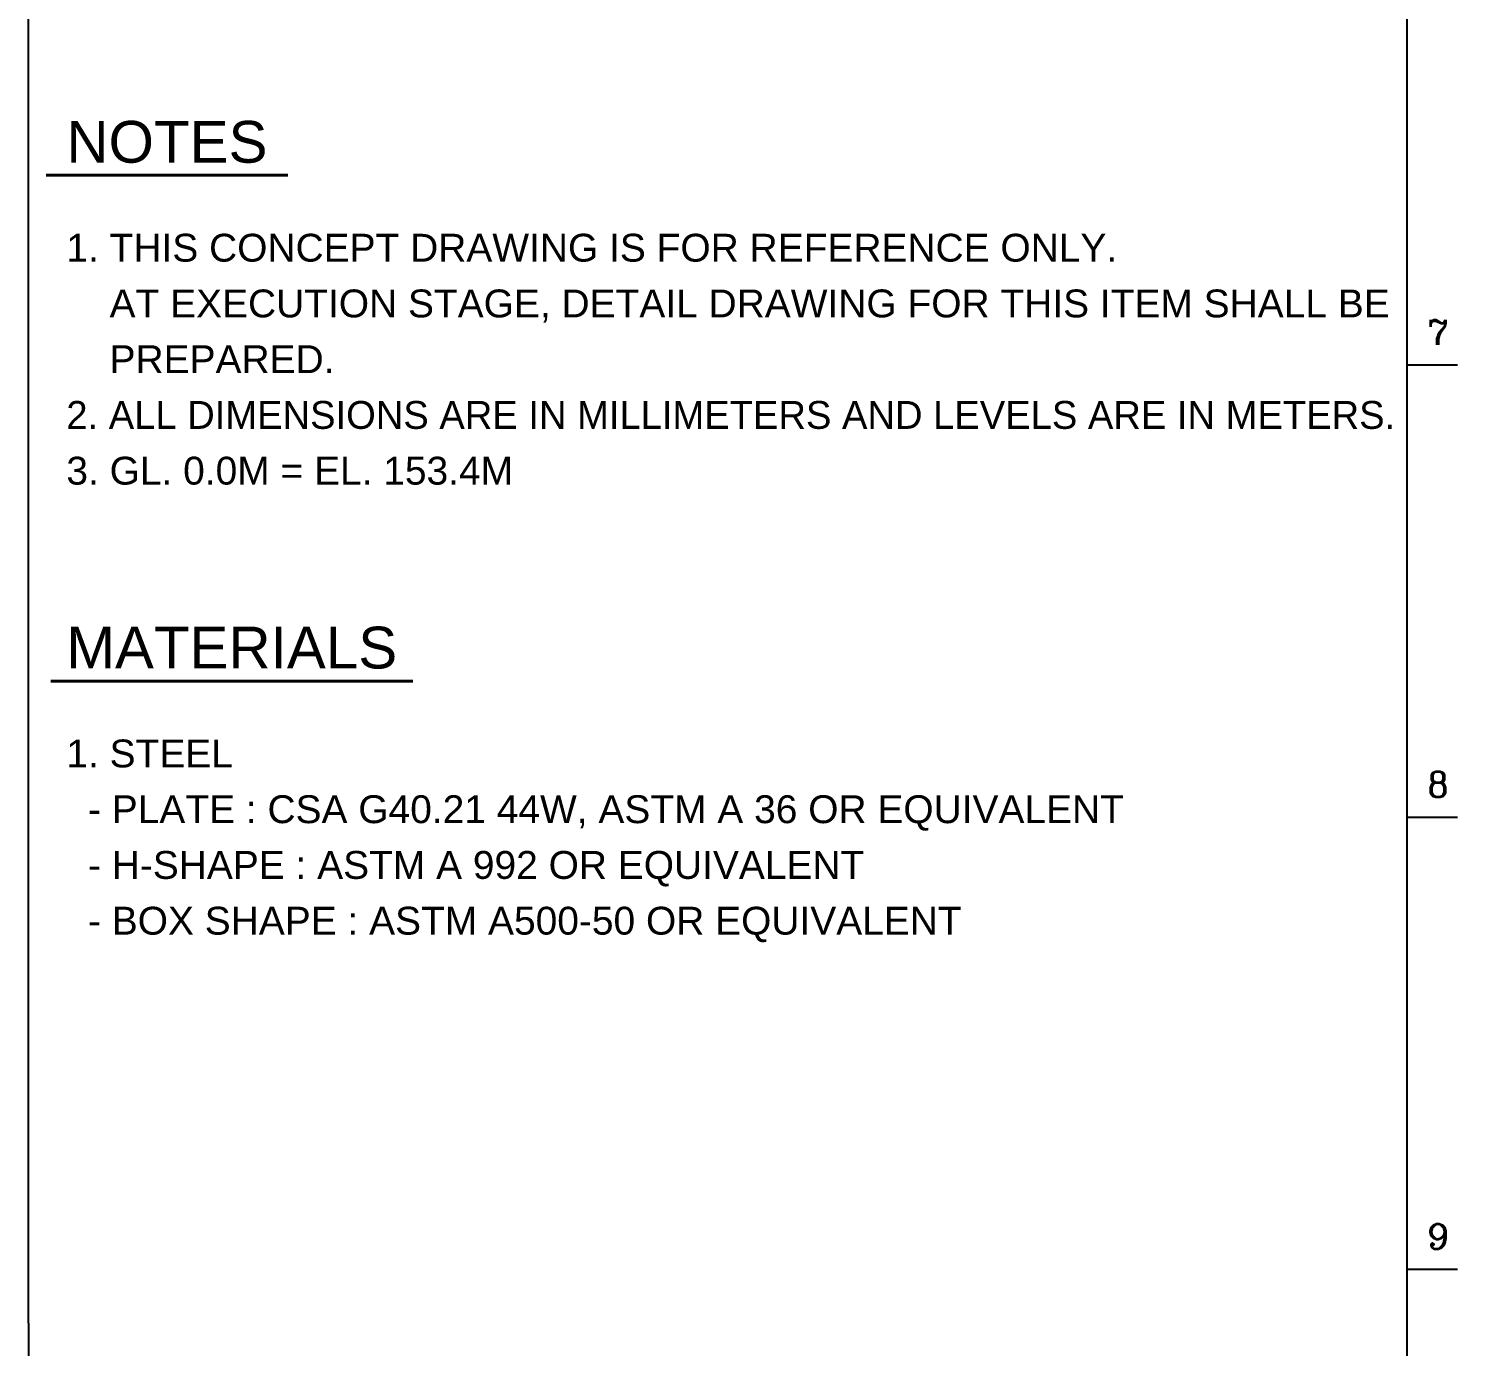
# Model space of a CAD drawing. Header units: millimetres. Extents: x 376548 to 485787, y -156716 to -17718.
# Drawn here: x 398481 to 400532, y -86758 to -84866 of the extents above; entities that cross this region are included whole.
import ezdxf
from ezdxf.enums import TextEntityAlignment as Align

# ---------------------------------------------------------------- set-up
doc = ezdxf.new("R2010")
doc.units = ezdxf.units.MM
doc.header["$LTSCALE"] = 2
for name, color, linetype in [('C_BLOCK', 7, 'Continuous'), ('C_TEXT_01', 2, 'Continuous'), ('TAN-TIT', 30, 'Continuous')]:
    doc.layers.add(name, color=color, linetype=linetype)
doc.styles.add('Arial', font='arial.ttf')
doc.styles.add('COM', font='COMPLEX', dxfattribs={"height": 5})

# ---------------------------------------------------------------- blocks, each defined once
blk = doc.blocks.new('BORDER')
at = {"layer": 'TAN-TIT'}
for p, q in [((19323.7, 4632.3), (19323.7, 16468)), ((23282.3, 352), (23282.3, 16468)), ((23282.3, 7383), (23426.6, 7383)), ((23282.3, 6085.1), (23426.6, 6085.1)), ((23282.3, 4787.2), (23426.6, 4787.2)), ((19323.7, 4632.3), (19323.7, 352))]:
    blk.add_line(p, q, dxfattribs=at)
at = {"layer": 'TAN-TIT', "style": 'COM'}
for s, p in [('7', (23340, 7440.6)), ('8', (23340, 6142.8)), ('9', (23340, 4844.9))]:
    blk.add_text(s, height=72.1, dxfattribs=at).set_placement(p)

msp = doc.modelspace()

# ---------------------------------------------------------------- linework, layer by layer
at = {"layer": 'C_BLOCK', "color": 1, "linetype": 'Continuous', "lineweight": 40}
for p, q in [((398505.9, -85076.9), (398852.8, -85076.9)), ((398512.5, -85802.8), (399032.5, -85802.8))]:
    msp.add_line(p, q, dxfattribs=at)

# ---------------------------------------------------------------- block references
at = {"xscale": 0.5, "yscale": 0.5, "zscale": 0.5}
msp.add_blockref('BORDER', (388818.9, -89040.6), dxfattribs=at)

# ---------------------------------------------------------------- texts
at = {"layer": 'C_BLOCK', "color": 3, "ltscale": 10, "style": 'Arial'}
for s, p in [('NOTES', (398679.4, -85076.9)), ('MATERIALS', (398772.5, -85802.8))]:
    msp.add_text(s, height=60, dxfattribs=at).set_placement(p, align=Align.BOTTOM_CENTER)
at = {"layer": 'C_TEXT_01', "style": 'Arial'}
for s, p in [('1. THIS CONCEPT DRAWING IS FOR REFERENCE ONLY.', (398535, -85180.9)), ('    AT EXECUTION STAGE, DETAIL DRAWING FOR THIS ITEM SHALL BE', (398535, -85260.9)), ('    PREPARED.', (398535, -85340.9)), ('3. GL. 0.0M = EL. 153.4M', (398535, -85500.9)), ('1. STEEL', (398535, -85906.8)), ('  - PLATE : CSA G40.21 44W, ASTM A 36 OR EQUIVALENT', (398535, -85986.8)), ('  - H-SHAPE : ASTM A 992 OR EQUIVALENT', (398535, -86066.8)), ('  - BOX SHAPE : ASTM A500-50 OR EQUIVALENT', (398535, -86146.8))]:
    msp.add_text(s, height=40, dxfattribs=at).set_placement(p, align=Align.MIDDLE_LEFT)
at = {"layer": 'C_TEXT_01', "style": 'Arial', "width": 0.98}
msp.add_text('2. ALL DIMENSIONS ARE IN MILLIMETERS AND LEVELS ARE IN METERS.', height=40, dxfattribs=at).set_placement((398535, -85420.9), align=Align.MIDDLE_LEFT)

doc.saveas('drawing.dxf')
